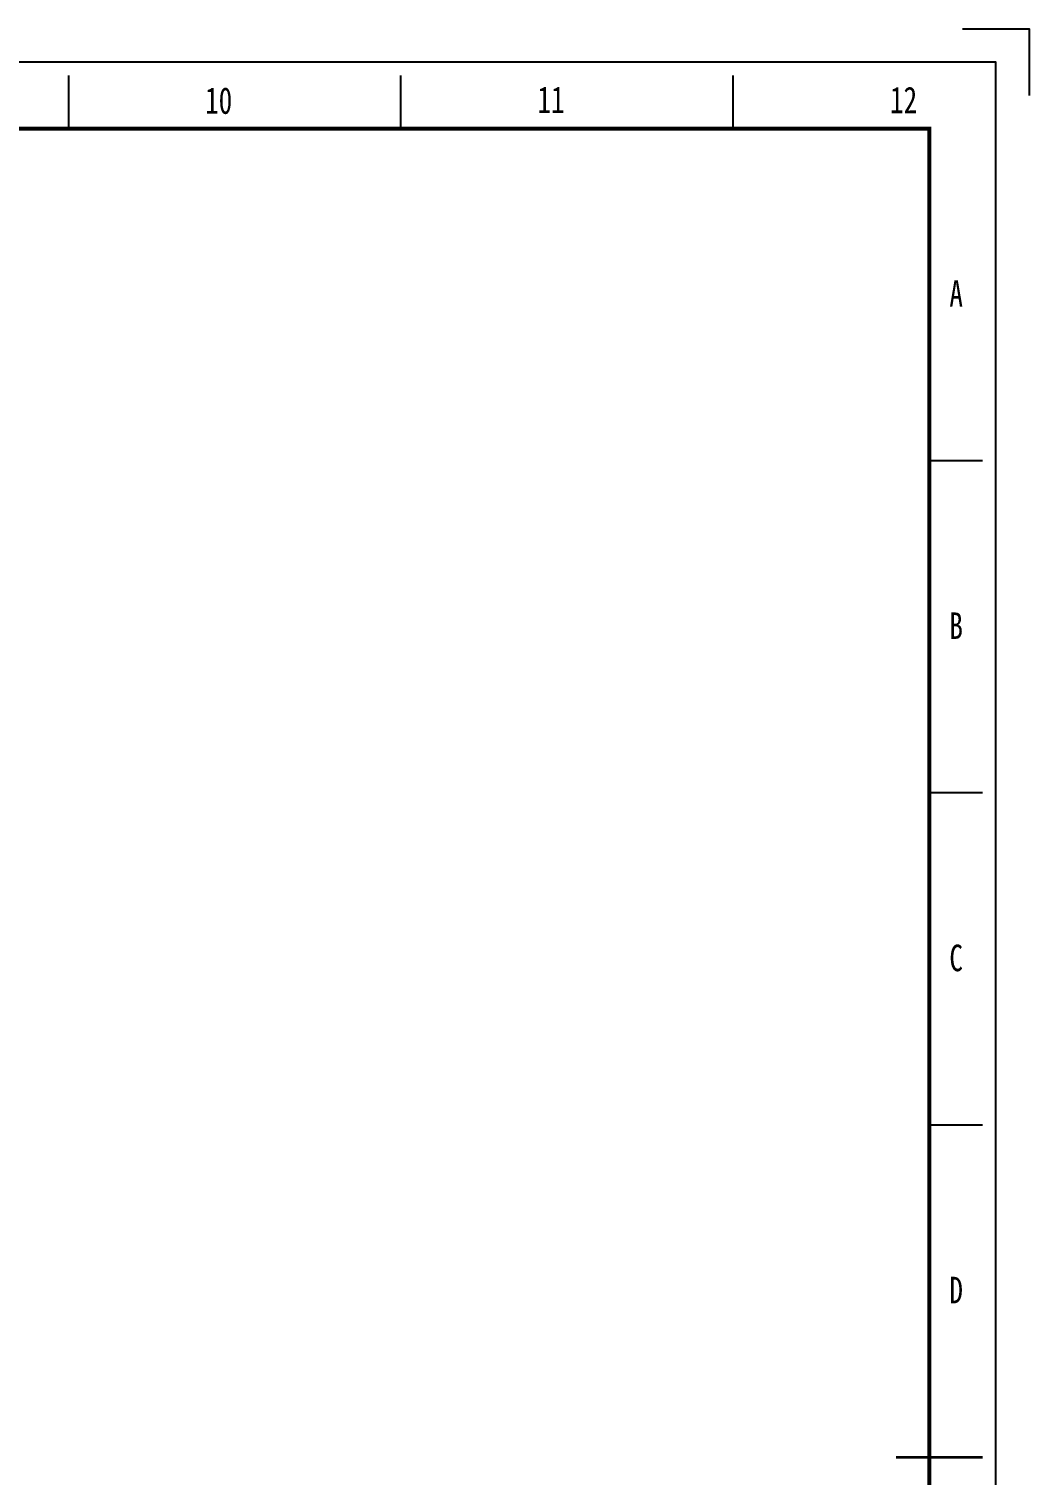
# Model space of a CAD drawing. Extents: x 7651907 to 8255021, y -2490714 to -1144618.
# Drawn here: x 7963745 to 8010464, y -2275131 to -2207550 of the extents above; entities that cross this region are included whole.
import ezdxf

# ---------------------------------------------------------------- set-up
doc = ezdxf.new("R2010")
doc.units = 0
doc.header["$LTSCALE"] = 1000
doc.layers.get('0').update_dxf_attribs({"linetype": 'CONTINUOUS'})
doc.styles.add('图框字体', font='simhei.ttf')

# ---------------------------------------------------------------- blocks, each defined once
blk = doc.blocks.new('A2-H')
at = {"color": 0}
for p, q in [((454.5, 410), (454.5, 418)), ((504.5, 410), (504.5, 418)), ((554.5, 410), (554.5, 418)), ((592, 360), (583.96, 360)), ((592, 310), (583.96, 310)), ((592, 260), (583.96, 260))]:
    blk.add_line(p, q, dxfattribs=at)
blk.add_lwpolyline([(589, 425), (599, 425), (599, 415)], dxfattribs=at)
blk.add_lwpolyline([(0, 0), (594, 0), (594, 420), (0, 420)], close=True, dxfattribs=at)
at = {"color": 0, "const_width": 0.6}
blk.add_lwpolyline([(25, 10), (584, 10), (584, 410), (25, 410)], close=True, dxfattribs=at)
at = {"color": 0, "const_width": 0.4}
blk.add_lwpolyline([(592, 210), (579, 210)], dxfattribs=at)
at = {"style": '图框字体', "width": 0.75}
for s, p in [('10', (475.03, 412.22)), ('11', (525.03, 412.35)), ('12', (578.08, 412.31)), ('A', (587.01, 383.17)), ('B', (587.01, 333.17)), ('C', (587.01, 283.17)), ('D', (587.01, 233.17))]:
    blk.add_text(s, height=4, dxfattribs=at).set_placement(p)

msp = doc.modelspace()

# ---------------------------------------------------------------- block references
at = {"color": 0, "xscale": 310.4639999999999, "yscale": 310.4639999999999, "zscale": 310.4639999999999}
msp.add_blockref('A2-H', (7824495.7, -2339496.8), dxfattribs=at)

doc.saveas('drawing.dxf')
